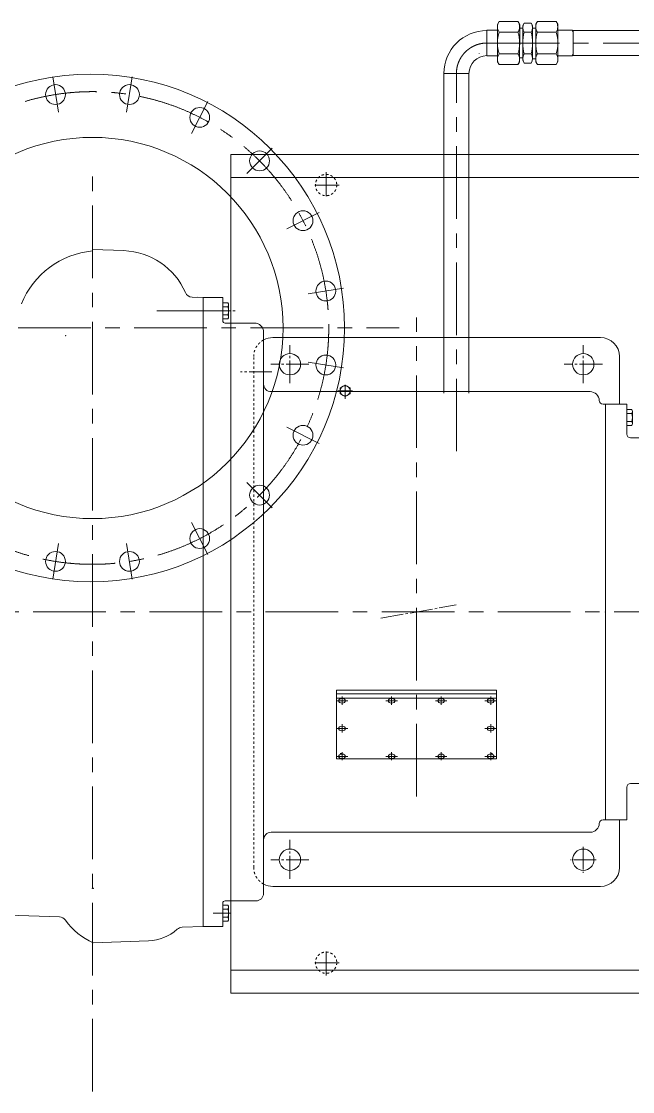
# Model space of a CAD drawing. Header units: millimetres. Extents: x -1 to 671026, y 1 to 511259.
# Drawn here: x 297434 to 317805, y 206958 to 242613 of the extents above; entities that cross this region are included whole.
import ezdxf

# ---------------------------------------------------------------- set-up
doc = ezdxf.new("R2010")
doc.units = ezdxf.units.MM
doc.header["$LTSCALE"] = 25.4
for name, pattern in [('CENTER', [50.8, 31.75, -6.35, 6.35, -6.35]), ('EB_DASH', [6, 3, -3]), ('EB_DASHDOT', [39, 30, -3, 3, -3])]:
    doc.linetypes.add(name, pattern=pattern)
for name, color, linetype, lineweight in [('CAXA1', 5, 'CENTER', 5), ('CAXAEB0', 7, 'Continuous', 5), ('CAXA中心线层', 5, 'CENTER', 5), ('CAXA细实线层', 7, 'Continuous', 5), ('CAXA虚线层', 96, 'EB_DASH', 5)]:
    doc.layers.add(name, color=color, linetype=linetype, lineweight=lineweight)

msp = doc.modelspace()

# ---------------------------------------------------------------- linework, layer by layer
at = {"color": 7, "lineweight": 5}
for p, q in [((313304.43, 242514.52), (313303.87, 241892)), ((313304.43, 242514.52), (313360.12, 242610.77)), ((313360.12, 242610.77), (313985.52, 242610.21)), ((314041.03, 242513.86), (313985.52, 242610.21)), ((314041.03, 242513.86), (314040.92, 242386.64)), ((314142.6, 242475.45), (314142.52, 242386.55)), ((314142.6, 242475.45), (314191.07, 242559.23)), ((314191.07, 242559.23), (314424.48, 242559.02)), ((314472.8, 242475.15), (314424.48, 242559.02)), ((314472.8, 242475.15), (314472.65, 242310.05)), ((314573.99, 242516.05), (314629.56, 242612.37)), ((314573.99, 242516.05), (314574.03, 242388.83)), ((315254.96, 242612.57), (314629.56, 242612.37)), ((315310.59, 242516.29), (315254.96, 242612.57)), ((315310.59, 242516.29), (315310.79, 241893.39)), ((312948.28, 242324.12), (313304.26, 242323.8)), ((312948.28, 242324.12), (312948.28, 241460.52)), ((312948.28, 241471.88), (312948.28, 242317.54)), ((313359.15, 242251.46), (313984.55, 242252.02)), ((314039.91, 241268.83), (314040.92, 242386.64)), ((314040.92, 242386.64), (314142.52, 242386.55)), ((314141.55, 241307.05), (314142.22, 242386.55)), ((314190.14, 242250.15), (314423.56, 242250.36)), ((314574.03, 242388.83), (314472.43, 242388.8)), ((314472.44, 242424.38), (314472.44, 241357.58)), ((314472.44, 241370.28), (314472.44, 242411.68)), ((314574.39, 241271.02), (314574.03, 242388.83)), ((315255.08, 242253.16), (314629.68, 242252.96)), ((315786.01, 242325.72), (315310.65, 242325.57)), ((315820.2, 242266.56), (315785.94, 242325.84)), ((315820.18, 242311.43), (315820.45, 241473.23)), ((315820.18, 242310.08), (321139.45, 242310.08)), ((313303.87, 241892), (313303.31, 241269.49)), ((314472.27, 241890.95), (314471.81, 241377.24)), ((315310.79, 241893.77), (315310.99, 241271.26)), ((312694.4, 241549.1), (312694.4, 241548.29)), ((312694.4, 241422.01), (312694.4, 241421.19)), ((312694.4, 241422.01), (312694.4, 241421.19)), ((312948.28, 241460.52), (313303.49, 241460.2)), ((313359.15, 241532.54), (313984.55, 241531.98)), ((314040.03, 241396.04), (314141.63, 241395.95)), ((314190.14, 241531.8), (314423.56, 241531.59)), ((315255.31, 241534.34), (314629.91, 241534.14)), ((315786.16, 241462.12), (315310.93, 241461.97)), ((315820.44, 241521.54), (315786.16, 241462.12)), ((315820.45, 241471.88), (321138.7, 241471.88)), ((313303.31, 241269.49), (313358.83, 241173.13)), ((313358.83, 241173.13), (313984.23, 241172.57)), ((314039.91, 241268.83), (313984.23, 241172.57)), ((314141.55, 241307.05), (314189.87, 241223.19)), ((314189.87, 241223.19), (314423.28, 241222.98)), ((314472.44, 241370.28), (314574.76, 241370.28)), ((314574.39, 241271.02), (314630.03, 241174.73)), ((315255.42, 241174.93), (314630.03, 241174.73)), ((315310.99, 241271.26), (315255.42, 241174.93)), ((312351.38, 240874.98), (311513.18, 240874.98)), ((311513.18, 230227.61), (311513.18, 240874.98)), ((312351.38, 230227.61), (312351.38, 240874.98)), ((304414, 232563.45), (304414, 238176.85)), ((304414, 238176.85), (369184, 238176.85)), ((304414, 237414.85), (369184, 237414.85)), ((303486.78, 212459.43), (303486.78, 233414.43)), ((303486.79, 233414.43), (304147.18, 233414.43)), ((304147.18, 233414.43), (304147.18, 232639.65)), ((304223.38, 232563.45), (305201.28, 232563.45)), ((305506.08, 232258.65), (305506.08, 220295.25)), ((305810.94, 232080.85), (316732.95, 232080.85)), ((317367.95, 231445.85), (317367.95, 229859.45)), ((316390.11, 230277.38), (305760.08, 230277.38)), ((316821.69, 229859.45), (317609.18, 229859.45)), ((316897.98, 228970.45), (316897.98, 229859.45)), ((316897.98, 216014.24), (316897.98, 229859.45)), ((317609.18, 229859.45), (317609.18, 228864.13)), ((317780.22, 229678.92), (317609.18, 229678.92)), ((317780.22, 229546.93), (317609.18, 229546.93)), ((317780.22, 229282.97), (317609.18, 229282.97)), ((317799.68, 229612.93), (317799.68, 229216.98)), ((317780.22, 229150.99), (317609.18, 229150.99)), ((317736.18, 228737.13), (319057.01, 228737.13)), ((305506.08, 215152.16), (305506.08, 220295.25)), ((307931.78, 220333.2), (313265.78, 220333.2)), ((307931.78, 218042.24), (307931.78, 220333.2)), ((307931.78, 220212.93), (313265.78, 220212.93)), ((307931.78, 220061.01), (313265.78, 220061.01)), ((308122.28, 219848.29), (308122.28, 220122.7)), ((309773.28, 219848.29), (309773.28, 220122.7)), ((310598.78, 219775.63), (310598.78, 220181.02)), ((311424.28, 219848.29), (311424.28, 220122.7)), ((313075.28, 219848.29), (313075.28, 220122.7)), ((313265.78, 218042.24), (313265.78, 220333.2)), ((307931.78, 219978.33), (308312.78, 219978.33)), ((307931.78, 219978.33), (308312.78, 219978.33)), ((309582.78, 219978.33), (309963.78, 219978.33)), ((309582.78, 219978.33), (309963.78, 219978.33)), ((311233.78, 219978.33), (311614.78, 219978.33)), ((311233.78, 219978.33), (311614.78, 219978.33)), ((312884.78, 219978.33), (313265.78, 219978.33)), ((312884.78, 219978.33), (313265.78, 219978.33)), ((307931.78, 219053.35), (308312.78, 219053.35)), ((307931.78, 219053.35), (308312.78, 219053.35)), ((308122.28, 218923.31), (308122.28, 219197.73)), ((312884.78, 219053.16), (313265.78, 219053.16)), ((312884.78, 219053.16), (313265.78, 219053.16)), ((313075.28, 218923.13), (313075.28, 219197.54)), ((308058.78, 218226.2), (308122.28, 218226.2)), ((308122.28, 217996.34), (308122.28, 218270.75)), ((309773.28, 217996.34), (309773.28, 218270.75)), ((311424.28, 217996.34), (311424.28, 218270.75)), ((313075.28, 217996.34), (313075.28, 218270.75)), ((313075.28, 218226.2), (313138.78, 218226.2)), ((307931.78, 218126.38), (308312.78, 218126.38)), ((307931.78, 218126.38), (308312.78, 218126.38)), ((307931.78, 218042.24), (313265.78, 218042.24)), ((309582.78, 218126.38), (309963.78, 218126.38)), ((309582.78, 218126.38), (309963.78, 218126.38)), ((311233.78, 218126.38), (311614.78, 218126.38)), ((311233.78, 218126.38), (311614.78, 218126.38)), ((312884.78, 218126.38), (313265.78, 218126.38)), ((312884.78, 218126.38), (313265.78, 218126.38)), ((319057, 217221.85), (317736.18, 217221.85)), ((317761.68, 217221.85), (317761.68, 217221.34)), ((317609.18, 216014.24), (317609.18, 217094.85)), ((316821.69, 216014.24), (317609.18, 216014.24)), ((317367.95, 214427.85), (317367.95, 216014.24)), ((316390.11, 215596.18), (305760.08, 215596.18)), ((305506.08, 213564.25), (305506.08, 215152.16)), ((305810.94, 213792.85), (316732.95, 213792.85)), ((304147.18, 212459.43), (304147.18, 213234.05)), ((304223.38, 213310.25), (305252.08, 213310.25)), ((304414, 210236.85), (304414, 213310.25)), ((303486.78, 212459.43), (304147.18, 212459.43)), ((304414, 210998.85), (369184, 210998.85)), ((304414, 210236.85), (369184, 210236.85))]:
    msp.add_line(p, q, dxfattribs=at)
for centre, radius in [((299749.09, 232398.38), 8454.3), ((298572.02, 240175.41), 330.2), ((301035.55, 240175.41), 330.2), ((303378.51, 239414.14), 330.2), ((299803.33, 232398.38), 6350), ((305371.55, 237966.11), 330.2), ((306819.57, 235973.07), 330.2), ((307580.85, 233630.12), 330.2), ((306382.38, 231191.85), 355.6), ((307580.85, 231166.59), 330.2), ((316161.38, 231191.85), 355.6), ((306819.57, 228823.63), 330.2), ((305371.55, 226830.59), 330.2), ((303378.51, 225382.57), 330.2), ((298572.02, 224621.29), 330.2), ((301035.55, 224621.29), 330.2), ((306382.38, 214681.85), 355.6), ((316161.38, 214681.85), 355.6)]:
    msp.add_circle(centre, radius, dxfattribs=at)
for centre, radius, start, end in [((313621.6, 242431.4), 318.21, 145.667187, 214.435682), ((313721.78, 242431.49), 318.21, 325.667187, 34.435682), ((314411.81, 242404.66), 270.2, 145.226252, 214.876618), ((314201.61, 242404.47), 270.2, 325.226252, 34.876618), ((314892.23, 242432.75), 318.21, 145.634251, 214.402746), ((314992.41, 242432.78), 318.21, 325.634251, 34.402746), ((312948.28, 240874.98), 1435.1, 90, 180), ((314493.3, 241893.07), 1189.43, 162.463481, 180.051435), ((312851.04, 241891.6), 1189.43, 0.051435, 17.639389), ((315500.91, 241891.92), 1358.83, 164.714261, 180.051435), ((313113.44, 241889.78), 1358.83, 0.051435, 15.388608), ((315763.62, 241893.92), 1189.43, 162.430545, 180.018498), ((314121.36, 241893.39), 1189.43, 0.018498, 17.606452), ((314493.3, 241890.94), 1189.43, 179.948565, 197.536519), ((312851.04, 241892.41), 1189.43, 342.360611, 359.948565), ((315500.91, 241890.03), 1358.83, 179.948565, 195.285739), ((313113.44, 241892.17), 1358.83, 344.611392, 359.948565), ((315763.62, 241893.92), 1189.43, 180.01851, 197.606463), ((314121.36, 241893.39), 1189.43, 342.430556, 0.01851), ((312948.28, 240874.98), 596.9, 90, 180), ((313621.6, 241352.6), 318.21, 145.564318, 214.332813), ((313721.78, 241352.51), 318.21, 325.564318, 34.332813), ((314411.81, 241377.29), 270.2, 145.123382, 214.773748), ((314201.61, 241377.48), 270.2, 325.123382, 34.773748), ((314892.57, 241354.52), 318.21, 145.634262, 214.402757), ((314992.76, 241354.55), 318.21, 325.634262, 34.402757), ((304223.38, 232639.65), 76.2, 180, 270), ((305201.28, 232258.65), 304.8, 0, 90), ((305810.94, 231445.85), 635, 90, 118.691563), ((316732.95, 231445.85), 635, 0, 90), ((305760.08, 230531.38), 254, 180, 270), ((316390.11, 229972.58), 304.8, 1.840721, 90), ((316821.69, 229986.45), 127, 181.840685, 270.000015), ((317678.08, 229612.93), 121.6, 327.132768, 32.867232), ((317342.48, 229414.95), 457.2, 343.221345, 16.778655), ((317678.08, 229216.98), 121.6, 327.132768, 32.867232), ((317736.18, 228864.13), 127, 180, 270), ((317736.18, 217094.85), 127, 90, 180), ((316390.11, 215900.98), 304.8, 270, 360), ((316821.69, 215887.24), 127, 89.999985, 178.159315), ((305760.08, 215342.18), 254, 90, 180), ((316732.95, 214427.85), 635, 270, 360), ((305810.94, 214427.85), 635, 241.308437, 270), ((304223.38, 213234.05), 76.2, 90, 180), ((305252.08, 213564.25), 254, 270, 360)]:
    msp.add_arc(centre, radius, start, end, dxfattribs=at)
for centre in [(308122.28, 219978.33), (309773.28, 219978.33), (311424.28, 219978.33), (313075.28, 219978.33), (308122.28, 219053.35), (313075.28, 219053.16), (308122.28, 218126.38), (309773.28, 218126.38), (311424.28, 218126.38), (313075.28, 218126.38)]:
    msp.add_ellipse(centre, major_axis=(-114.3, 0), ratio=0.66222222, dxfattribs=at)
at = {"layer": 'CAXA1', "linetype": 'CENTER', "lineweight": 5, "ltscale": 3}
for p, q in [((312948.28, 241890.98), (323274.2, 241890.98)), ((298665.79, 239583.4), (298478.26, 240767.42)), ((300941.79, 239583.4), (301129.32, 240767.42)), ((311932.28, 228290.24), (311932.28, 240874.98)), ((303106.39, 238880.08), (303650.62, 239948.2)), ((304947.71, 237542.28), (305795.38, 238389.94)), ((299803.79, 206957.77), (299803.79, 237480.23)), ((306285.51, 235700.96), (307353.63, 236245.19)), ((306988.84, 233536.35), (308172.85, 233723.88)), ((310598.78, 216788.18), (310598.78, 232748.84)), ((289583.65, 232398.35), (310023.93, 232398.35)), ((306988.84, 231260.35), (308172.85, 231072.82)), ((306285.51, 229095.75), (307353.63, 228551.52)), ((304947.71, 227254.42), (305795.38, 226406.76)), ((303106.39, 225916.63), (303650.62, 224848.51)), ((298665.79, 225213.3), (298478.26, 224029.29)), ((300941.79, 225213.3), (301129.32, 224029.29)), ((323476.49, 222936.86), (244817.91, 222936.85))]:
    msp.add_line(p, q, dxfattribs=at)
msp.add_circle((299803.79, 232398.35), 7874, dxfattribs=at)
msp.add_arc((312948.28, 240874.98), 1016, 90, 180, dxfattribs=at)
at = {"layer": 'CAXAEB0', "color": 7, "lineweight": 5}
for p, q in [((304147.18, 232705.96), (304147.18, 233233.89)), ((304318.22, 233233.89), (304147.18, 233233.89)), ((304147.18, 232817.53), (304147.18, 233122.33)), ((304318.22, 233101.91), (304147.18, 233101.91)), ((304318.22, 232837.94), (304147.18, 232837.94)), ((304337.68, 232771.95), (304337.68, 233167.9)), ((304318.22, 232705.96), (304147.18, 232705.96)), ((308059.6, 230399.97), (308224.7, 230495.29)), ((308059.6, 230209.33), (308059.6, 230399.97)), ((308224.7, 230495.29), (308389.8, 230399.97)), ((308389.8, 230209.33), (308389.8, 230399.97)), ((308224.7, 230114.01), (308059.6, 230209.33)), ((308389.8, 230209.33), (308224.7, 230114.01)), ((317609.18, 229678.92), (317609.18, 229150.99)), ((317609.18, 229567.35), (317609.18, 229262.55)), ((304147.18, 213167.89), (304147.18, 212639.96)), ((304318.22, 213167.89), (304147.18, 213167.89)), ((304147.18, 213056.33), (304147.18, 212751.53)), ((304318.22, 213035.91), (304147.18, 213035.91)), ((304337.68, 213101.9), (304337.68, 212705.95)), ((304318.22, 212771.94), (304147.18, 212771.94)), ((304318.22, 212639.96), (304147.18, 212639.96))]:
    msp.add_line(p, q, dxfattribs=at)
msp.add_circle((308224.7, 230304.65), 165.1, dxfattribs=at)
for centre, radius, start, end in [((304216.08, 233167.9), 121.6, 327.132768, 32.867232), ((303880.48, 232969.93), 457.2, 343.221345, 16.778655), ((304216.08, 232771.95), 121.6, 327.132768, 32.867232), ((304216.08, 213101.9), 121.6, 327.132768, 32.867232), ((303880.48, 212903.93), 457.2, 343.221345, 16.778655), ((304216.08, 212705.95), 121.6, 327.132768, 32.867232)]:
    msp.add_arc(centre, radius, start, end, dxfattribs=at)
at = {"layer": 'CAXAEB0', "color": 7, "linetype": 'Continuous', "lineweight": 5}
for p in [(298914.72, 232144.27), (298914.72, 232144.27), (316897.98, 222936.85), (316897.98, 222936.85), (299803.79, 213729.43), (299829.19, 213729.43)]:
    msp.add_point(p, dxfattribs=at)
at = {"layer": 'CAXA中心线层', "lineweight": 5}
for p, q in [((307588.94, 237592.65), (307588.94, 236729.05)), ((308020.74, 237160.85), (307157.14, 237160.85)), ((307588.94, 210821.05), (307588.94, 211684.65)), ((308020.74, 211252.85), (307157.14, 211252.85))]:
    msp.add_line(p, q, dxfattribs=at)
at = {"layer": 'CAXA中心线层', "linetype": 'EB_DASHDOT', "lineweight": 5}
for p, q in [((301946.97, 232969.77), (303638.35, 232969.77)), ((302653.25, 232969.93), (304618.95, 232969.93)), ((304413.88, 232969.93), (302927.98, 232969.93)), ((303572.07, 232969.77), (302978.79, 232969.77)), ((303572.07, 232969.77), (302978.79, 232969.77)), ((306382.38, 230556.85), (306382.38, 231826.85)), ((316161.38, 230556.85), (316161.38, 231826.85)), ((307017.38, 231191.85), (305747.38, 231191.85)), ((316796.38, 231191.85), (315526.38, 231191.85)), ((305783.21, 230937.85), (304740.3, 230937.85)), ((308224.7, 230507.95), (308224.7, 230037.81)), ((308466, 230304.65), (307983.4, 230304.65)), ((309411.52, 222727.5), (311926.38, 223170.94)), ((306382.38, 214046.85), (306382.38, 215342.31)), ((316161.38, 215113.65), (316161.38, 214250.05)), ((307017.38, 214681.85), (305747.38, 214681.85)), ((316593.18, 214681.85), (315729.58, 214681.85)), ((304414.12, 212903.93), (303820.84, 212903.93))]:
    msp.add_line(p, q, dxfattribs=at)
at = {"layer": 'CAXA细实线层', "color": 7, "linetype": 'Continuous', "lineweight": 5}
for p, q in [((300850.14, 234974.96), (299798.66, 235011.68)), ((303486.79, 233414.27), (303124.22, 233426.93)), ((303486.79, 233414.27), (303124.22, 233426.93)), ((303486.79, 233414.27), (303300.54, 233420.78)), ((296120.79, 212865.75), (298701.73, 212775.62)), ((303486.78, 212459.43), (302792.96, 212435.2)), ((301672.19, 211977.74), (299828.62, 211913.37))]:
    msp.add_line(p, q, dxfattribs=at)
at = {"layer": 'CAXA细实线层', "color": 7, "lineweight": 5}
msp.add_line((304414, 213310.25), (304414, 232563.45), dxfattribs=at)
at = {"layer": 'CAXA细实线层', "color": 7, "linetype": 'Continuous', "lineweight": 5}
for centre, radius, start, end in [((300769.03, 232652.27), 2324.1, 23.511907, 88), ((300060.33, 232144.27), 2832.1, 95.197145, 158.01197), ((303133.09, 233680.78), 254, 203.511911, 267.999999), ((298692.87, 212521.78), 254, 35.660406, 87.999997), ((300756.58, 214002.55), 2286, 215.660397, 246.050373), ((301619.89, 213475.43), 1498.6, 271.999997, 312.406916), ((302801.83, 212181.36), 254, 92.00001, 132.406886)]:
    msp.add_arc(centre, radius, start, end, dxfattribs=at)
at = {"layer": 'CAXA虚线层', "color": 7, "linetype": 'EB_DASH', "lineweight": 5}
msp.add_line((305175.94, 214427.85), (305175.94, 231445.85), dxfattribs=at)
for centre in [(307588.94, 237160.85), (307588.94, 211252.85)]:
    msp.add_circle(centre, 355.6, dxfattribs=at)
for centre, start, end in [((305810.94, 231445.85), 118.691563, 180), ((305810.94, 214427.85), 180, 241.308437)]:
    msp.add_arc(centre, 635, start, end, dxfattribs=at)

doc.saveas('drawing.dxf')
